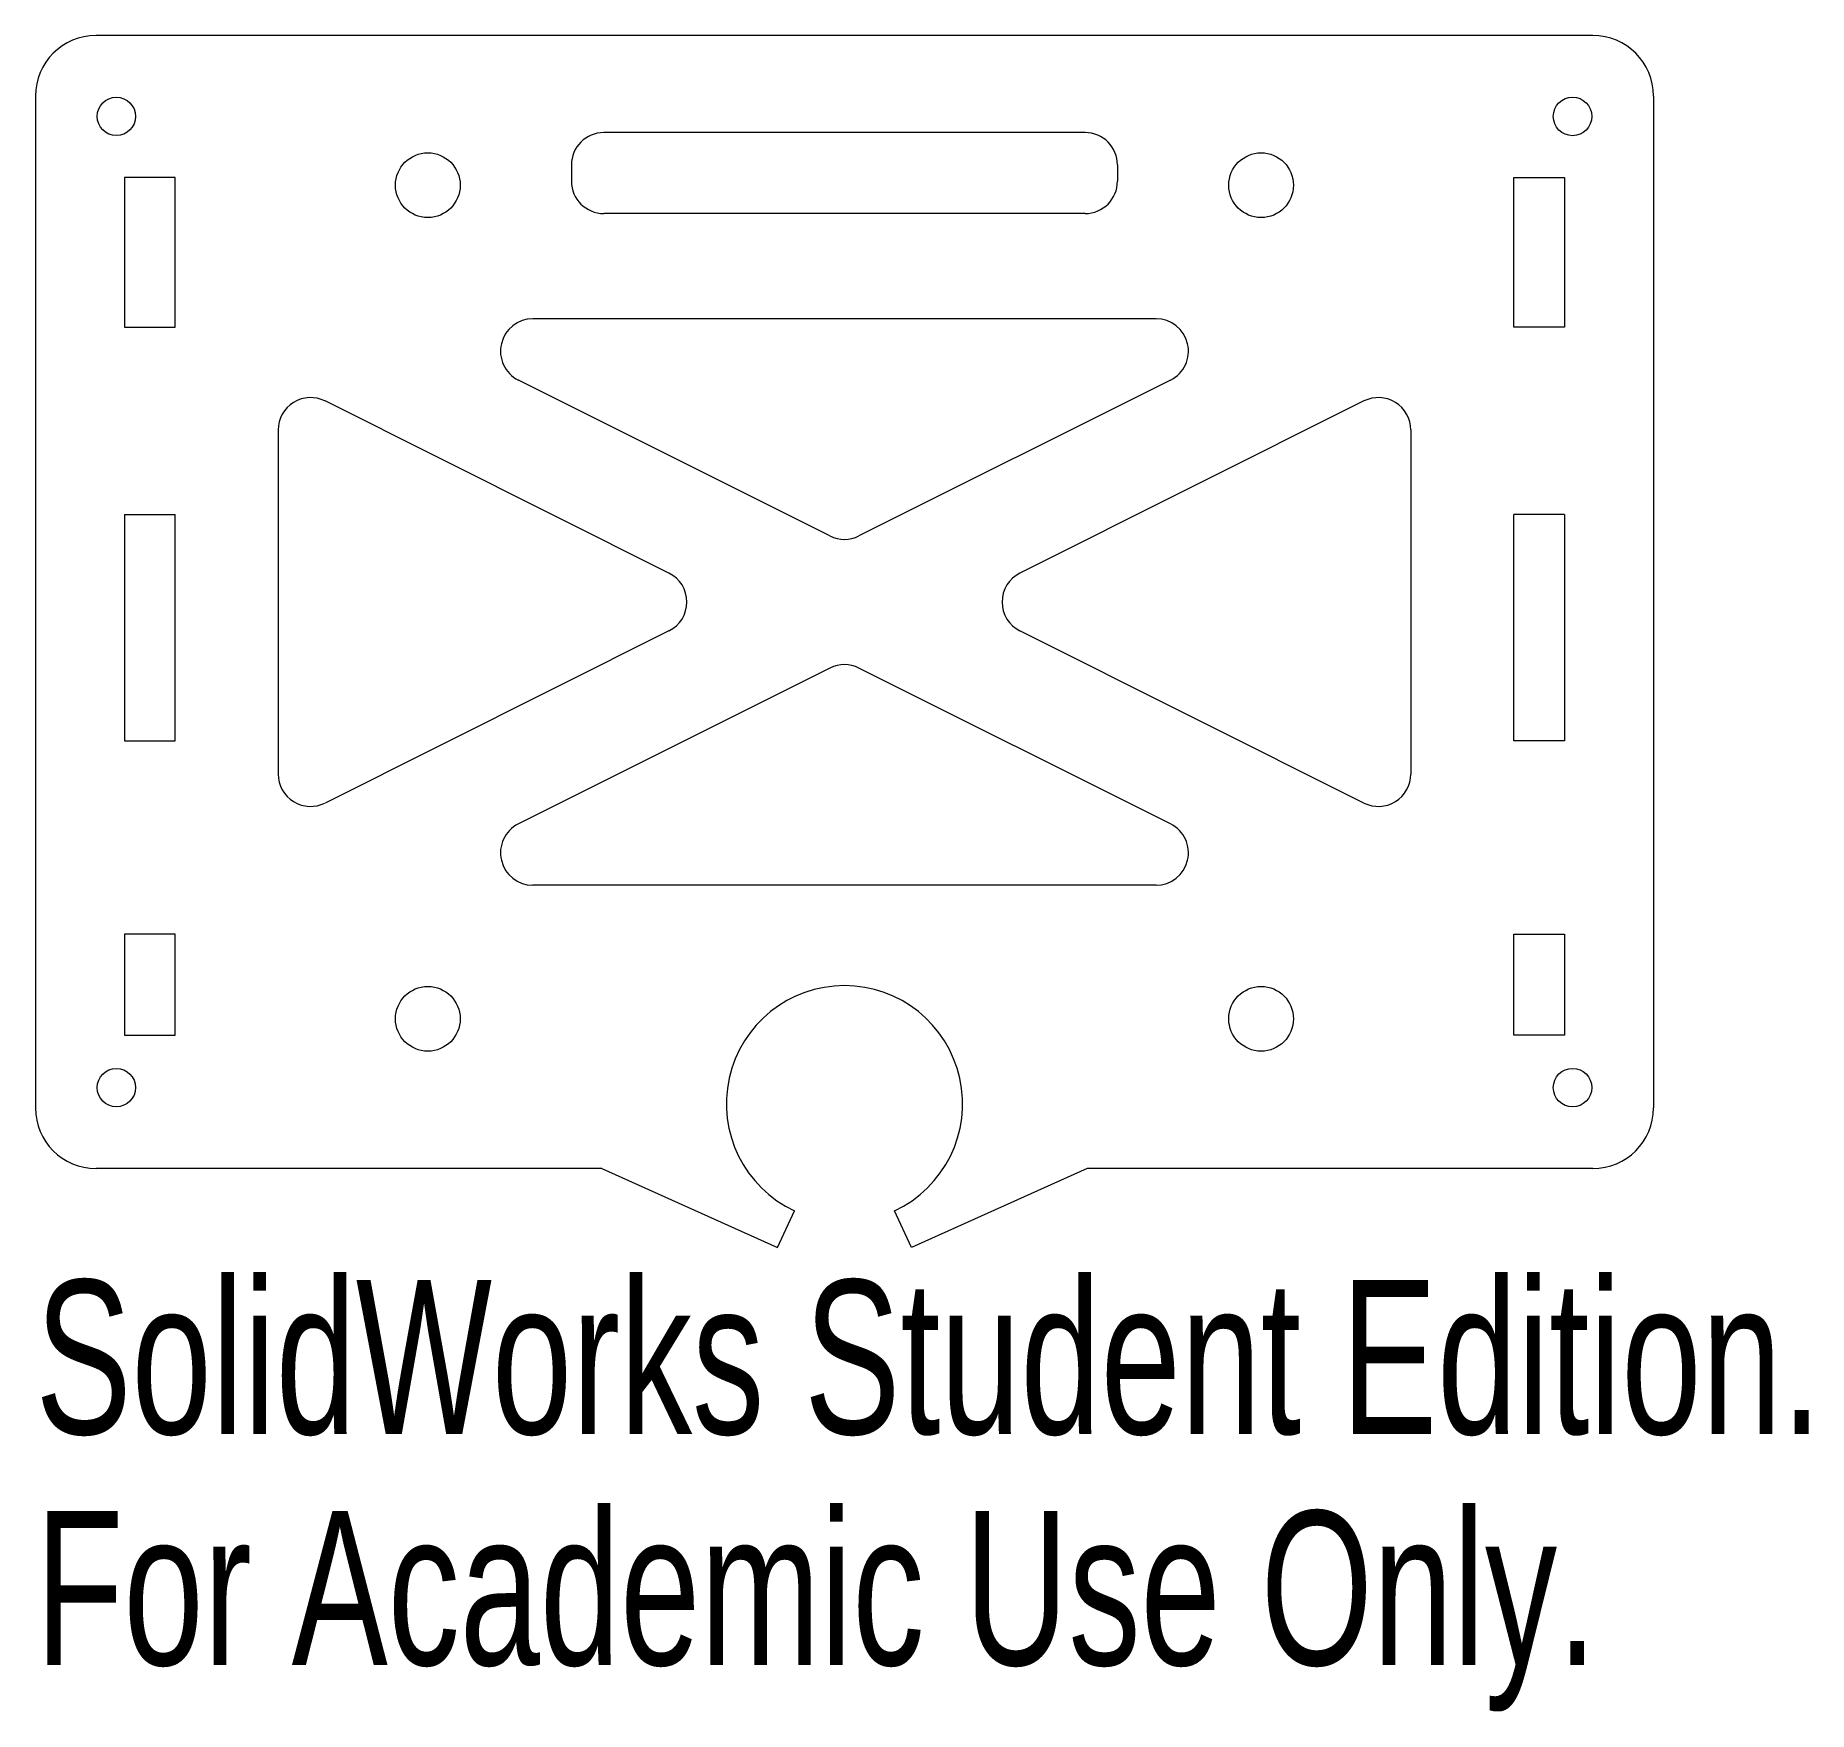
# Model space of a CAD drawing. Header units: inches. Extents: x -1 to 1.19, y -1.37 to 0.7.
import ezdxf

# ---------------------------------------------------------------- set-up
doc = ezdxf.new("R2010")
doc.units = ezdxf.units.IN
doc.header["$MEASUREMENT"] = 0
doc.styles.add('SLDTEXTSTYLE0', font='TXT', dxfattribs={"width": 0.7})

msp = doc.modelspace()

# ---------------------------------------------------------------- linework, layer by layer
at = {"color": 7, "linetype": 'Continuous', "lineweight": 15}
for p, q in [((0.925, 0.7), (-0.925, 0.7)), ((-1, 0.625), (-1, -0.625)), ((1, 0.625), (1, -0.625)), ((0.2975, 0.58), (-0.2975, 0.58)), ((-0.3375, 0.54), (-0.3375, 0.52)), ((0.3375, 0.54), (0.3375, 0.52)), ((-0.8275, 0.5246), (-0.89, 0.5246)), ((-0.89, 0.5246), (-0.89, 0.3396)), ((-0.8275, 0.3396), (-0.8275, 0.5246)), ((0.8275, 0.3396), (0.8275, 0.5246)), ((0.8275, 0.5246), (0.89, 0.5246)), ((0.89, 0.5246), (0.89, 0.3396)), ((0.2975, 0.48), (-0.2975, 0.48)), ((-0.89, 0.3396), (-0.8275, 0.3396)), ((0.3852, 0.35), (-0.3852, 0.35)), ((0.89, 0.3396), (0.8275, 0.3396)), ((-0.0179, 0.0816), (-0.4031, 0.2742)), ((0.4031, 0.2742), (0.0179, 0.0816)), ((-0.2169, 0.0358), (-0.6421, 0.2484)), ((0.6421, 0.2484), (0.2169, 0.0358)), ((-0.7, 0.2126), (-0.7, -0.2126)), ((0.7, 0.2126), (0.7, -0.2126)), ((-0.89, 0.108), (-0.89, -0.1715)), ((-0.89, 0.108), (-0.8275, 0.108)), ((-0.8275, -0.1715), (-0.8275, 0.108)), ((0.8275, -0.1715), (0.8275, 0.108)), ((0.89, 0.108), (0.8275, 0.108)), ((0.89, 0.108), (0.89, -0.1715)), ((-0.2169, -0.0358), (-0.6421, -0.2484)), ((0.6421, -0.2484), (0.2169, -0.0358)), ((-0.0179, -0.0816), (-0.4031, -0.2742)), ((0.4031, -0.2742), (0.0179, -0.0816)), ((-0.89, -0.1715), (-0.8275, -0.1715)), ((0.89, -0.1715), (0.8275, -0.1715)), ((0.3852, -0.35), (-0.3852, -0.35)), ((-0.89, -0.4104), (-0.89, -0.5354)), ((-0.8275, -0.4104), (-0.89, -0.4104)), ((-0.8275, -0.5354), (-0.8275, -0.4104)), ((0.8275, -0.4104), (0.89, -0.4104)), ((0.8275, -0.5354), (0.8275, -0.4104)), ((0.89, -0.4104), (0.89, -0.5354)), ((-0.89, -0.5354), (-0.8275, -0.5354)), ((0.89, -0.5354), (0.8275, -0.5354)), ((-0.3, -0.7), (-0.925, -0.7)), ((-0.3, -0.7), (-0.0828, -0.7976)), ((0.3, -0.7), (0.0828, -0.7976)), ((0.925, -0.7), (0.3, -0.7)), ((-0.0828, -0.7976), (-0.0617, -0.7523)), ((0.0828, -0.7976), (0.0617, -0.7523))]:
    msp.add_line(p, q, dxfattribs=at)
for centre, radius in [((-0.9, 0.6), 0.0237), ((0.9, 0.6), 0.0238), ((-0.515, 0.515), 0.04), ((0.515, 0.515), 0.04), ((-0.515, -0.515), 0.04), ((0.515, -0.515), 0.04), ((-0.9, -0.6), 0.0237), ((0.9, -0.6), 0.0238)]:
    msp.add_circle(centre, radius, dxfattribs=at)
for centre, radius, start, end in [((-0.925, 0.625), 0.075, 90, 180), ((0.925, 0.625), 0.075, 0, 90), ((-0.2975, 0.54), 0.04, 90, 180), ((0.2975, 0.54), 0.04, 0, 90), ((-0.2975, 0.52), 0.04, 180, 270), ((0.2975, 0.52), 0.04, 270, 0), ((-0.3852, 0.31), 0.04, 90, 243.4349), ((0.3852, 0.31), 0.04, 296.5651, 90), ((-0.66, 0.2126), 0.04, 63.4349, 180), ((0.66, 0.2126), 0.04, 0, 116.5651), ((0, 0.1174), 0.04, 243.4349, 296.5651), ((-0.2348, 0), 0.04, 296.5651, 63.4349), ((0.2348, 0), 0.04, 116.5651, 243.4349), ((0, -0.1174), 0.04, 63.4349, 116.5651), ((-0.66, -0.2126), 0.04, 180, 296.5651), ((0.66, -0.2126), 0.04, 243.4349, 0), ((-0.3852, -0.31), 0.04, 116.5651, 270), ((0.3852, -0.31), 0.04, 270, 63.4349), ((0, -0.62), 0.146, 295, 245), ((-0.925, -0.625), 0.075, 180, 270), ((0.925, -0.625), 0.075, 270, 0)]:
    msp.add_arc(centre, radius, start, end, dxfattribs=at)

# ---------------------------------------------------------------- texts
at = {"color": 7, "linetype": 'Continuous', "char_height": 0.1903, "attachment_point": 1, "style": 'SLDTEXTSTYLE0'}
for s, insert in [('SolidWorks Student Edition.', (-1, -0.8378)), ('For Academic Use Only.', (-1, -1.1232))]:
    msp.add_mtext(s, dxfattribs=dict(at, insert=insert))

doc.saveas('drawing.dxf')
